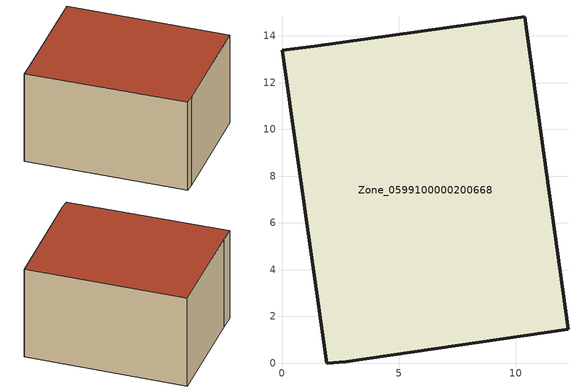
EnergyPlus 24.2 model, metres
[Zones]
Zone_0599100000200668
 floor ground (C_G): 12.23,1.46 2.72,0.05 1.92,0 0,13.38 1.39,13.55 10.39,14.82 z0
 wall outside (C_F): 1.92,0 2.72,0.05 12.23,1.46 10.39,14.82 1.39,13.55 0,13.38 1.92,0 z0:8.16
 roof outside (C_R): 2.72,0.05 12.23,1.46 10.39,14.82 1.39,13.55 0,13.38 1.92,0 z8.16
[BUILDING]
Pand.0599100000200668: North Axis=0; Terrain=City; Loads Convergence Tolerance Value=0.04; Temperature Convergence Tolerance Value=0.4; Solar Distribution=FullExterior; Maximum Number of Warmup Days=25; Minimum Number of Warmup Days=1
[Site:Location]
Rotterdam.The.Hague.AP_ZH_NLD Design_Conditions: Latitude=51.96; Longitude=4.45; Time Zone=1; Elevation=-4.5
[SITE:GROUNDTEMPERATURE:BUILDINGSURFACE]
18, 18, 18, 18, 18, 18, 18, 18, 18, 18, 18, 18
[MATERIAL] Thermal Absorptance=0.9; Solar Absorptance=0.7; Visible Absorptance=0.7
Name | Roughness | Thickness | Conductivity | Density | Specific Heat
G.TI.1946 | MediumSmooth | 0.15 | 1 | 540 | 1210
F.TI.1946 | Rough | 0.3 | 0.857143 | 1920 | 840
R.TI.1946 | MediumRough | 0.2 | 0.1 | 1500 | 1000
[CONSTRUCTION]
C_G: G.TI.1946
C_F: F.TI.1946
C_R: R.TI.1946
[ZONE]
Zone_0599100000200668: Type=1; Multiplier=1; Ceiling Height=Autocalculate; Volume=Autocalculate; Floor Area=autocalculate; Part of Total Floor Area=Yes
[ZONEINFILTRATION:DESIGNFLOWRATE]
Infil_Zone_0599100000200668: Zone or ZoneList or Space or SpaceList=Zone_0599100000200668; Schedule=AlwaysOn; Design Flow Rate Calculation Method=Flow/Area; Flow Rate per Floor Area=0.003; Constant Term Coefficient=1; Temperature Term Coefficient=0; Velocity Term Coefficient=0; Velocity Squared Term Coefficient=0
[HVACTEMPLATE:ZONE:IDEALLOADSAIRSYSTEM]
Zone_0599100000200668: Maximum Heating Supply Air Temperature=50; Minimum Cooling Supply Air Temperature=13; Maximum Heating Supply Air Humidity Ratio=0.0156; Minimum Cooling Supply Air Humidity Ratio=0.0077; Heating Limit=NoLimit; Cooling Limit=NoLimit; Dehumidification Control Type=ConstantSensibleHeatRatio; Cooling Sensible Heat Ratio=0.7; Dehumidification Setpoint=60; Humidification Control Type=None; Humidification Setpoint=30; Outdoor Air Method=None; Outdoor Air Flow Rate per Person=0.00944; Outdoor Air Flow Rate per Zone Floor Area=0; Outdoor Air Flow Rate per Zone=0; Demand Controlled Ventilation Type=None; Outdoor Air Economizer Type=NoEconomizer; Heat Recovery Type=None; Sensible Heat Recovery Effectiveness=0.7; Latent Heat Recovery Effectiveness=0.65
[ZONECONTROL:THERMOSTAT]
ThermostatControl_Zone_0599100000200668: Zone or ZoneList=Zone_0599100000200668; Control Type Schedule=DualSetpointControlType; Control 1=Thermostat_Zone_0599100000200668; Temperature Difference Between Cutout And Setpoint=0
[THERMOSTATSETPOINT:DUALSETPOINT]
Thermostat_Zone_0599100000200668: Heating Setpoint Temperature Schedule=HeatingSetpoint_Zone_0599100000200668; Cooling Setpoint Temperature Schedule=CoolingSetpoint_Zone_0599100000200668
[SCHEDULE:COMPACT]
HeatingSetpoint_Zone_0599100000200668: Through: 12/31, For: AllDays, Until: 24:00, 21
CoolingSetpoint_Zone_0599100000200668: Through: 12/31, For: AllDays, Until: 24:00, 24
DualSetpointControlType: Through: 12/31, For: AllDays, Until: 24:00, 4
AlwaysOn: Through: 12/31, For: AllDays, Until: 24:00, 1
